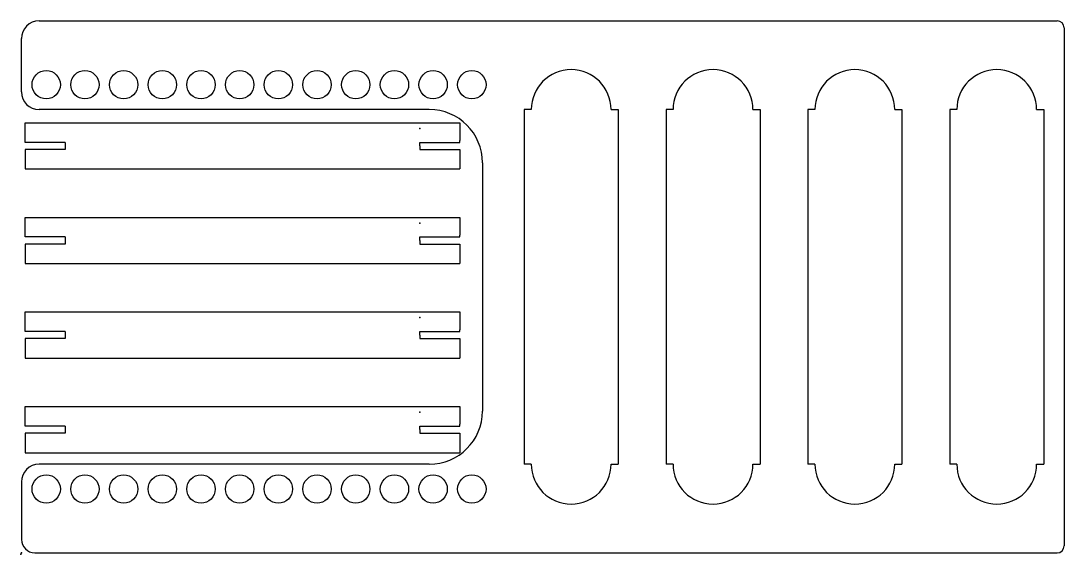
# Model space of a CAD drawing. Header units: centimetres. Extents: x 0 to 29.4, y 0 to 15.
import ezdxf

# ---------------------------------------------------------------- set-up
doc = ezdxf.new("R2010")
doc.units = ezdxf.units.CM
doc.header["$MEASUREMENT"] = 0
doc.layers.add('Yoke_Sketch1', color=7, linetype='Continuous')

# ---------------------------------------------------------------- blocks, each defined once
blk = doc.blocks.new('Yoke')
at = {"layer": 'Yoke_Sketch1'}
for p, q in [((0.515, 15.035), (29.215, 15.035)), ((29.415, 14.835), (29.415, 0.235)), ((0.015, 13.035), (0.015, 14.535)), ((11.515, 12.535), (0.515, 12.535)), ((14.19, 12.535), (14.19, 2.535)), ((14.39, 12.535), (14.19, 12.535)), ((16.64, 12.535), (16.84, 12.535)), ((16.84, 12.535), (16.84, 2.535)), ((18.39, 12.535), (18.19, 12.535)), ((18.19, 12.535), (18.19, 2.535)), ((20.64, 12.535), (20.84, 12.535)), ((20.84, 12.535), (20.84, 2.535)), ((22.39, 12.535), (22.19, 12.535)), ((22.19, 12.535), (22.19, 2.535)), ((24.64, 12.535), (24.84, 12.535)), ((24.84, 12.535), (24.84, 2.535)), ((26.39, 12.535), (26.19, 12.535)), ((26.19, 12.535), (26.19, 2.535)), ((28.64, 12.535), (28.84, 12.535)), ((28.84, 12.535), (28.84, 2.535)), ((0.125, 12.16), (2.125, 12.16)), ((0.125, 11.61), (0.125, 12.16)), ((2.125, 12.16), (12.375, 12.16)), ((2.125, 12.16), (12.375, 12.16)), ((2.125, 12.16), (12.375, 12.16)), ((2.125, 12.16), (12.375, 12.16)), ((12.375, 12.16), (12.375, 11.66)), ((12.375, 12.16), (12.375, 11.66)), ((12.375, 12.16), (12.375, 11.66)), ((12.375, 12.16), (12.375, 11.66)), ((1.25, 11.61), (0.125, 11.61)), ((1.25, 11.61), (1.25, 11.41)), ((11.25, 11.51), (11.25, 11.61)), ((11.25, 11.61), (12.375, 11.61)), ((11.25, 11.51), (11.25, 11.41)), ((12.375, 11.61), (12.375, 11.66)), ((0.125, 11.41), (0.125, 10.86)), ((1.25, 11.41), (0.125, 11.41)), ((11.25, 11.41), (12.375, 11.41)), ((12.375, 11.41), (12.375, 11.36)), ((12.375, 11.36), (12.375, 10.86)), ((12.375, 11.36), (12.375, 10.86)), ((13.015, 11.035), (13.015, 4.035)), ((0.125, 10.86), (2.125, 10.86)), ((2.125, 10.86), (12.375, 10.86)), ((2.125, 10.86), (12.375, 10.86)), ((0.125, 8.943), (0.125, 9.493)), ((0.125, 9.493), (2.125, 9.493)), ((2.125, 9.493), (12.375, 9.493)), ((2.125, 9.493), (12.375, 9.493)), ((2.125, 9.493), (12.375, 9.493)), ((2.125, 9.493), (12.375, 9.493)), ((12.375, 9.493), (12.375, 8.993)), ((12.375, 9.493), (12.375, 8.993)), ((12.375, 9.493), (12.375, 8.993)), ((12.375, 9.493), (12.375, 8.993)), ((1.25, 8.943), (0.125, 8.943)), ((1.25, 8.943), (1.25, 8.743)), ((11.25, 8.843), (11.25, 8.943)), ((11.25, 8.943), (12.375, 8.943)), ((11.25, 8.843), (11.25, 8.743)), ((12.375, 8.943), (12.375, 8.993)), ((1.25, 8.743), (0.125, 8.743)), ((0.125, 8.743), (0.125, 8.193)), ((11.25, 8.743), (12.375, 8.743)), ((12.375, 8.743), (12.375, 8.693)), ((12.375, 8.693), (12.375, 8.193)), ((12.375, 8.693), (12.375, 8.193)), ((0.125, 8.193), (2.125, 8.193)), ((2.125, 8.193), (12.375, 8.193)), ((2.125, 8.193), (12.375, 8.193)), ((0.125, 6.277), (0.125, 6.827)), ((0.125, 6.827), (2.125, 6.827)), ((2.125, 6.827), (12.375, 6.827)), ((2.125, 6.827), (12.375, 6.827)), ((2.125, 6.827), (12.375, 6.827)), ((2.125, 6.827), (12.375, 6.827)), ((12.375, 6.827), (12.375, 6.327)), ((12.375, 6.827), (12.375, 6.327)), ((12.375, 6.827), (12.375, 6.327)), ((12.375, 6.827), (12.375, 6.327)), ((1.25, 6.277), (0.125, 6.277)), ((1.25, 6.277), (1.25, 6.077)), ((11.25, 6.177), (11.25, 6.277)), ((11.25, 6.277), (12.375, 6.277)), ((12.375, 6.277), (12.375, 6.327)), ((1.25, 6.077), (0.125, 6.077)), ((0.125, 6.077), (0.125, 5.527)), ((11.25, 6.177), (11.25, 6.077)), ((11.25, 6.077), (12.375, 6.077)), ((12.375, 6.077), (12.375, 6.027)), ((12.375, 6.027), (12.375, 5.527)), ((12.375, 6.027), (12.375, 5.527)), ((0.125, 5.527), (2.125, 5.527)), ((2.125, 5.527), (12.375, 5.527)), ((2.125, 5.527), (12.375, 5.527)), ((0.125, 3.61), (0.125, 4.16)), ((0.125, 4.16), (2.125, 4.16)), ((2.125, 4.16), (12.375, 4.16)), ((2.125, 4.16), (12.375, 4.16)), ((2.125, 4.16), (12.375, 4.16)), ((2.125, 4.16), (12.375, 4.16)), ((12.375, 4.16), (12.375, 3.66)), ((12.375, 4.16), (12.375, 3.66)), ((12.375, 4.16), (12.375, 3.66)), ((12.375, 4.16), (12.375, 3.66)), ((1.25, 3.61), (0.125, 3.61)), ((1.25, 3.61), (1.25, 3.41)), ((11.25, 3.61), (12.375, 3.61)), ((11.25, 3.51), (11.25, 3.61)), ((12.375, 3.61), (12.375, 3.66)), ((1.25, 3.41), (0.125, 3.41)), ((0.125, 3.41), (0.125, 2.86)), ((11.25, 3.51), (11.25, 3.41)), ((11.25, 3.41), (12.375, 3.41)), ((12.375, 3.41), (12.375, 3.36)), ((12.375, 3.36), (12.375, 2.86)), ((12.375, 3.36), (12.375, 2.86)), ((0.125, 2.86), (2.125, 2.86)), ((2.125, 2.86), (12.375, 2.86)), ((2.125, 2.86), (12.375, 2.86)), ((11.515, 2.535), (0.515, 2.535)), ((14.39, 2.535), (14.19, 2.535)), ((16.64, 2.535), (16.84, 2.535)), ((18.39, 2.535), (18.19, 2.535)), ((20.64, 2.535), (20.84, 2.535)), ((22.39, 2.535), (22.19, 2.535)), ((24.64, 2.535), (24.84, 2.535)), ((26.39, 2.535), (26.19, 2.535)), ((28.64, 2.535), (28.84, 2.535)), ((0.015, 2.035), (0.015, 0.415)), ((0.395, 0.035), (28.015, 0.035)), ((28.015, 0.035), (29.215, 0.035))]:
    blk.add_line(p, q, dxfattribs=at)
for centre in [(0.715, 13.235), (1.806, 13.235), (2.897, 13.235), (3.988, 13.235), (5.079, 13.235), (6.17, 13.235), (7.26, 13.235), (8.351, 13.235), (9.442, 13.235), (10.533, 13.235), (11.624, 13.235), (12.715, 13.235), (0.715, 1.835), (1.806, 1.835), (2.897, 1.835), (3.988, 1.835), (5.079, 1.835), (6.17, 1.835), (7.26, 1.835), (8.351, 1.835), (9.442, 1.835), (10.533, 1.835), (11.624, 1.835), (12.715, 1.835)]:
    blk.add_circle(centre, 0.4, dxfattribs=at)
for centre, radius, start, end in [((0.515, 14.535), 0.5, 90, 180), ((29.215, 14.835), 0.2, 0, 90), ((15.515, 12.535), 1.125, 360, 180), ((19.515, 12.535), 1.125, 360, 180), ((23.515, 12.535), 1.125, 360, 180), ((27.515, 12.535), 1.125, 360, 180), ((0.515, 13.035), 0.5, 180, 270), ((11.515, 11.035), 1.5, 0, 90), ((11.515, 4.035), 1.5, 270, 0), ((0.515, 2.035), 0.5, 90, 180), ((15.515, 2.535), 1.125, 180, 0), ((19.515, 2.535), 1.125, 180, 0), ((23.515, 2.535), 1.125, 180, 0), ((27.515, 2.535), 1.125, 180, 0), ((0.395, 0.415), 0.38, 180, 270), ((29.215, 0.235), 0.2, 270, 0)]:
    blk.add_arc(centre, radius, start, end, dxfattribs=at)
for p in [(11.25, 12), (11.25, 12), (11.25, 12), (11.25, 9.333), (11.25, 9.333), (11.25, 9.333), (11.25, 6.667), (11.25, 6.667), (11.25, 6.667), (11.25, 4), (11.25, 4), (11.25, 4), (0, 0), (0.015, 0.035)]:
    blk.add_point(p, dxfattribs=at)
blk = doc.blocks.new('Component1')
blk.add_blockref('Yoke', (0, 0))

msp = doc.modelspace()

# ---------------------------------------------------------------- block references
msp.add_blockref('Component1', (0, 0))

doc.saveas('drawing.dxf')
